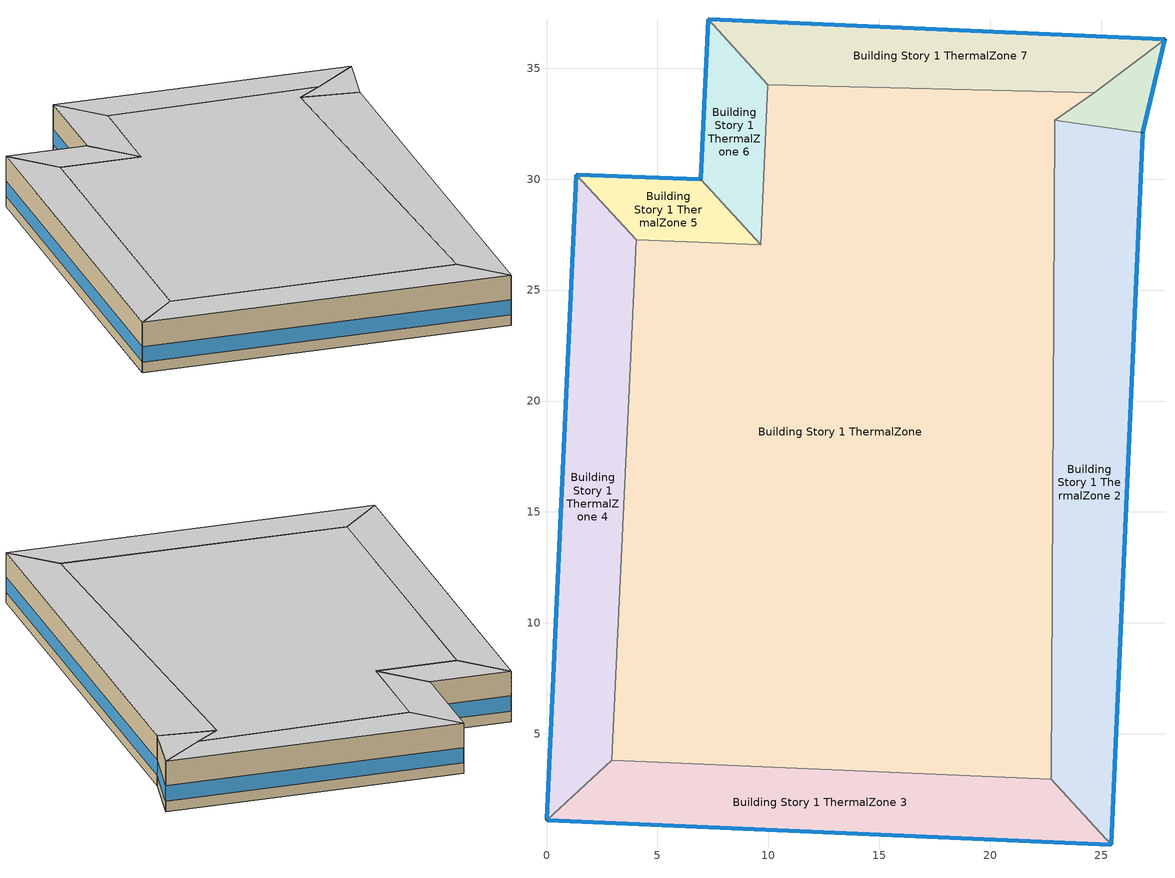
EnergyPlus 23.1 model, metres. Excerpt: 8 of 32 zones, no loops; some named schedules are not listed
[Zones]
Building Story 1 ThermalZone
 floor ground (Typical Insulated Carpeted 8in Slab Floor): 24.69,33.91 22.92,32.65 22.75,2.95 2.95,3.81 4.04,27.26 9.65,27.04 9.98,34.25 z0
 wall adiabatic (Typical Interior Wall): 22.92,32.65 24.69,33.91 9.98,34.25 9.65,27.04 4.04,27.26 2.95,3.81 22.75,2.95 22.92,32.65 z0:3.6
 ceiling adiabatic (Typical Interior Floor): 9.98,34.25 9.65,27.04 4.04,27.26 2.95,3.81 22.75,2.95 22.92,32.65 24.69,33.91 z3.6
Building Story 1 ThermalZone 1
 floor ground (Typical Insulated Carpeted 8in Slab Floor): 27.88,36.32 26.88,32.1 22.92,32.65 24.69,33.91 z0
 wall outside (Typical Insulated Steel Framed Exterior Wall R-12.99): 26.88,32.1 27.88,36.32 z0:3.6
 wall adiabatic (Typical Interior Wall): 27.88,36.32 24.69,33.91 22.92,32.65 26.88,32.1 z0:3.6
 window (U 0.55 SHGC 0.25): 26.88,32.12 27.88,36.29 z0.76:1.85
 ceiling adiabatic (Typical Interior Ceiling): 24.69,33.91 22.92,32.65 26.88,32.1 27.88,36.32 z3.6
Building Story 1 ThermalZone 2
 floor ground (Typical Insulated Carpeted 8in Slab Floor): 26.88,32.1 25.46,0 22.75,2.95 22.92,32.65 z0
 wall outside (Typical Insulated Steel Framed Exterior Wall R-12.99): 25.46,0 26.88,32.1 z0:3.6
 wall adiabatic (Typical Interior Wall): 26.88,32.1 22.92,32.65 22.75,2.95 25.46,0 z0:3.6
 window (U 0.55 SHGC 0.25): 25.46,0.03 26.88,32.07 z0.76:1.84
 ceiling adiabatic (Typical Interior Ceiling): 22.92,32.65 22.75,2.95 25.46,0 26.88,32.1 z3.6
Building Story 1 ThermalZone 3
 floor ground (Typical Insulated Carpeted 8in Slab Floor): 25.46,0 0,1.11 2.95,3.81 22.75,2.95 z0
 wall outside (Typical Insulated Steel Framed Exterior Wall R-12.99): 0,1.11 25.46,0 z0:3.6
 wall adiabatic (Typical Interior Wall): 25.46,0 22.75,2.95 2.95,3.81 0,1.11 z0:3.6
 window (U 0.55 SHGC 0.25): 0.03,1.11 25.43,0 z0.76:1.84
 ceiling adiabatic (Typical Interior Ceiling): 22.75,2.95 2.95,3.81 0,1.11 25.46,0 z3.6
Building Story 1 ThermalZone 4
 floor ground (Typical Insulated Carpeted 8in Slab Floor): 0,1.11 1.34,30.21 4.04,27.26 2.95,3.81 z0
 wall outside (Typical Insulated Steel Framed Exterior Wall R-12.99): 1.34,30.21 0,1.11 z0:3.6
 wall adiabatic (Typical Interior Wall): 0,1.11 2.95,3.81 4.04,27.26 1.34,30.21 z0:3.6
 window (U 0.55 SHGC 0.25): 1.34,30.18 0,1.14 z0.76:1.84
 ceiling adiabatic (Typical Interior Ceiling): 2.95,3.81 4.04,27.26 1.34,30.21 0,1.11 z3.6
Building Story 1 ThermalZone 5
 floor ground (Typical Insulated Carpeted 8in Slab Floor): 1.34,30.21 6.95,29.99 9.65,27.04 4.04,27.26 z0
 wall outside (Typical Insulated Steel Framed Exterior Wall R-12.99): 6.95,29.99 1.34,30.21 z0:3.6
 wall adiabatic (Typical Interior Wall): 1.34,30.21 4.04,27.26 9.65,27.04 6.95,29.99 z0:3.6
 window (U 0.55 SHGC 0.25): 6.92,29.99 1.37,30.21 z0.76:1.85
 ceiling adiabatic (Typical Interior Ceiling): 4.04,27.26 9.65,27.04 6.95,29.99 1.34,30.21 z3.6
Building Story 1 ThermalZone 6
 floor ground (Typical Insulated Carpeted 8in Slab Floor): 6.95,29.99 7.28,37.21 9.98,34.25 9.65,27.04 z0
 wall outside (Typical Insulated Steel Framed Exterior Wall R-12.99): 7.28,37.21 6.95,29.99 z0:3.6
 wall adiabatic (Typical Interior Wall): 6.95,29.99 9.65,27.04 9.98,34.25 7.28,37.21 z0:3.6
 window (U 0.55 SHGC 0.25): 7.28,37.18 6.95,30.01 z0.76:1.85
 ceiling adiabatic (Typical Interior Ceiling): 9.65,27.04 9.98,34.25 7.28,37.21 6.95,29.99 z3.6
Building Story 1 ThermalZone 7
 floor ground (Typical Insulated Carpeted 8in Slab Floor): 7.28,37.21 27.88,36.32 24.69,33.91 9.98,34.25 z0
 wall outside (Typical Insulated Steel Framed Exterior Wall R-12.99): 27.88,36.32 7.28,37.21 z0:3.6
 wall adiabatic (Typical Interior Wall): 7.28,37.21 9.98,34.25 24.69,33.91 27.88,36.32 z0:3.6
 window (U 0.55 SHGC 0.25): 27.86,36.32 7.31,37.2 z0.76:1.84
 ceiling adiabatic (Typical Interior Ceiling): 9.98,34.25 24.69,33.91 27.88,36.32 7.28,37.21 z3.6
[Building]
bld_38: Terrain=City
[Site:Location]
Jack Northrop Fld H_CA_USA: Latitude {deg}=41.3147; Longitude {deg}=-105.584; Time Zone {hr}=-8; Elevation {m}=21
[Site:GroundTemperature:FCfactorMethod]
18.8, 14.3, 13.6, 13.2, 13.3, 12.6, 15.3, 15.6, 17.7, 19.4, 19.7, 18.5
[Site:WaterMainsTemperature]
Calculation Method=Correlation; Annual Average Outdoor Air Temperature {C}=8.96667; Maximum Difference In Monthly Average Outdoor Air Temperatures {deltaC}=26.2
[SizingPeriod:DesignDay] Day of Month=21; Dry-Bulb Temperature Range Modifier Type=DefaultMultipliers; Humidity Condition Type=Wetbulb; Barometric Pressure {Pa}=98769; Rain Indicator=No; Snow Indicator=No; Daylight Saving Time Indicator=No; Begin Environment Reset Mode=FullResetAtBeginEnvironment
Name | Month | Day Type | Maximum Dry-Bulb Temperature {C} | Daily Dry-Bulb Temperature Range {deltaC} | Wetbulb or DewPoint at Maximum Dry-Bulb {C} | Wind Speed {m/s} | Wind Direction {deg} | Solar Model Indicator | ASHRAE Clear Sky Optical Depth for Beam Irradiance (taub) | ASHRAE Clear Sky Optical Depth for Diffuse Irradiance (taud) | Sky Clearness
Buffalo Niagara Intl Ap Ann Clg .4% Condns DB=>MWB 1 | 7 | SummerDesignDay | 30.3 | 9.3 | 21.8 | 5.7 | 240 | ASHRAETau | 0.462 | 2.001
Buffalo Niagara Intl Ap Ann Clg .4% Condns WB=>MDB 1 | 7 | SummerDesignDay | 27.8 | 9.3 | 23.8 | 5.7 | 240 | ASHRAETau | 0.462 | 2.001
Buffalo Niagara Intl Ap Ann Htg 99.6% Condns DB 1 | 1 | WinterDesignDay | -16.3 | 0 | -16.3 | 5.1 | 270 | ASHRAEClearSky |  |  | 0
[Material] Thermal Absorptance=0.9; Solar Absorptance=0.7
Name | Roughness | Thickness {m} | Conductivity {W/m-K} | Density {kg/m3} | Specific Heat {J/kg-K} | Visible Absorptance
100mm Normalweight concrete floor | MediumRough | 0.1016 | 2.31045 | 2322 | 832.557 | 0.7
25mm Stucco | Smooth | 0.0254 | 0.72 | 1856 | 840 | 0.7
5/8 in. Gypsum Board | MediumSmooth | 0.0159 | 0.16 | 800 | 1090 | 0.7
8 in. Normalweight Concrete Floor | MediumRough | 0.2032 | 2.31 | 2322 | 832 | 0.7
G01 13mm gypsum board | Smooth | 0.0127 | 0.160031 | 800.001 | 1090.73 | 0.5
[Material:NoMass] Roughness=Smooth; Thermal Absorptance=0.9; Solar Absorptance=0.7
Name | Thermal Resistance {m2-K/W} | Visible Absorptance
CP02 CARPET PAD; Typical Carpet Pad | 0.21648 | 0.8
Typical Insulation R-10.81 | 1.90342 | 0.7
[WindowMaterial:Gas]
Gap_1_W_0_0032: Gas Type=Air; Thickness {m}=0.0032
[WindowMaterial:Glazing] Optical Data Type=SpectralAverage; Infrared Transmittance at Normal Incidence=0; Back Side Infrared Hemispherical Emissivity=0.84; Conductivity {W/m-K}=1; Dirt Correction Factor for Solar and Visible Transmittance=1; Solar Diffusing=No
Name | Thickness {m} | Solar Transmittance at Normal Incidence | Front Side Solar Reflectance at Normal Incidence | Back Side Solar Reflectance at Normal Incidence | Visible Transmittance at Normal Incidence | Front Side Visible Reflectance at Normal Incidence | Back Side Visible Reflectance at Normal Incidence | Front Side Infrared Hemispherical Emissivity
Glass_2022F_LayerAvg | 0.0039 | 0.355897 | 0.394095 | 0.265645 | 0.677694 | 0.042734 | 0.05547 | 0.046
Glass_2175_LayerAvg | 0.0086 | 0.167758 | 0.217606 | 0.437978 | 0.416044 | 0.078729 | 0.10654 | 0.84
[Construction]
InteriorFurnishings 1: Std Wood 6inch 1
InteriorFurnishings 2: Std Wood 6inch 2
Typical Insulated Carpeted 8in Slab Floor: 8 in. Normalweight Concrete Floor, Typical Carpet Pad
Typical Insulated Steel Framed Exterior Wall R-12.99: 25mm Stucco, 5/8 in. Gypsum Board, Typical Insulation R-10.81, 5/8 in. Gypsum Board
Typical Interior Ceiling: CP02 CARPET PAD, 100mm Normalweight concrete floor
Typical Interior Floor: 100mm Normalweight concrete floor, CP02 CARPET PAD
Typical Interior Wall: G01 13mm gypsum board, G01 13mm gypsum board
U 0.55 SHGC 0.25: Glass_2175_LayerAvg, Gap_1_W_0_0032, Glass_2022F_LayerAvg
[Zone] Multiplier=1; Part of Total Floor Area=Yes
Building Story 1 ThermalZone; Building Story 1 ThermalZone 1; Building Story 1 ThermalZone 2; Building Story 1 ThermalZone 3; Building Story 1 ThermalZone 4; Building Story 1 ThermalZone 5; Building Story 1 ThermalZone 6; Building Story 1 ThermalZone 7
[Space] Space Type=Story Ground Blended Space Type
Name | Zone
Building Story 1 Space | Building Story 1 ThermalZone
Building Story 1 Space 1 | Building Story 1 ThermalZone 1
Building Story 1 Space 2 | Building Story 1 ThermalZone 2
Building Story 1 Space 3 | Building Story 1 ThermalZone 3
Building Story 1 Space 4 | Building Story 1 ThermalZone 4
Building Story 1 Space 5 | Building Story 1 ThermalZone 5
Building Story 1 Space 6 | Building Story 1 ThermalZone 6
Building Story 1 Space 7 | Building Story 1 ThermalZone 7
[SpaceList]
Story Ground Blended Space Type: Building Story 1 Space 1, Building Story 1 Space, Building Story 1 Space 7, Building Story 1 Space 6, Building Story 1 Space 5, Building Story 1 Space 3, Building Story 1 Space 4, Building Story 1 Space 2
[InternalMass]
Name | Construction | Zone or ZoneList | Space or SpaceList | Surface Area {m2}
Building Story 1 Space 1 Office OfficeLarge Data Center A  - Story Ground Mass; Building Story 1 Space 1 Office OfficeLarge Data Center C  - Story Ground Mass | InteriorFurnishings 1 | Building Story 1 ThermalZone 1 | Building Story 1 Space 1 | 0.0480295
Building Story 1 Space Office OfficeLarge Data Center A  - Story Ground Mass; Building Story 1 Space Office OfficeLarge Data Center C  - Story Ground Mass | InteriorFurnishings 1 | Building Story 1 ThermalZone | Building Story 1 Space | 3.1172
Building Story 1 Space 7 Office OfficeLarge Data Center A  - Story Ground Mass; Building Story 1 Space 7 Office OfficeLarge Data Center C  - Story Ground Mass | InteriorFurnishings 1 | Building Story 1 ThermalZone 7 | Building Story 1 Space 7 | 0.268321
Building Story 1 Space 6 Office OfficeLarge Data Center A  - Story Ground Mass; Building Story 1 Space 6 Office OfficeLarge Data Center C  - Story Ground Mass | InteriorFurnishings 1 | Building Story 1 ThermalZone 6 | Building Story 1 Space 6 | 0.115696
Building Story 1 Space 5 Office OfficeLarge Data Center A  - Story Ground Mass; Building Story 1 Space 5 Office OfficeLarge Data Center C  - Story Ground Mass | InteriorFurnishings 1 | Building Story 1 ThermalZone 5 | Building Story 1 Space 5 | 0.090012
Building Story 1 Space 3 Office OfficeLarge Data Center A  - Story Ground Mass; Building Story 1 Space 3 Office OfficeLarge Data Center C  - Story Ground Mass | InteriorFurnishings 1 | Building Story 1 ThermalZone 3 | Building Story 1 Space 3 | 0.361802
Building Story 1 Space 4 Office OfficeLarge Data Center A  - Story Ground Mass; Building Story 1 Space 4 Office OfficeLarge Data Center C  - Story Ground Mass | InteriorFurnishings 1 | Building Story 1 ThermalZone 4 | Building Story 1 Space 4 | 0.42076
Building Story 1 Space 2 Office OfficeLarge Data Center A  - Story Ground Mass; Building Story 1 Space 2 Office OfficeLarge Data Center C  - Story Ground Mass | InteriorFurnishings 1 | Building Story 1 ThermalZone 2 | Building Story 1 Space 2 | 0.589439
Building Story 1 Space 1 Office OfficeLarge Data Center B  - Story Ground Mass | InteriorFurnishings 1 | Building Story 1 ThermalZone 1 | Building Story 1 Space 1 | 0.159645
Building Story 1 Space Office OfficeLarge Data Center B  - Story Ground Mass | InteriorFurnishings 1 | Building Story 1 ThermalZone | Building Story 1 Space | 10.3612
Building Story 1 Space 7 Office OfficeLarge Data Center B  - Story Ground Mass | InteriorFurnishings 1 | Building Story 1 ThermalZone 7 | Building Story 1 Space 7 | 0.891871
Building Story 1 Space 6 Office OfficeLarge Data Center B  - Story Ground Mass | InteriorFurnishings 1 | Building Story 1 ThermalZone 6 | Building Story 1 Space 6 | 0.384563
Building Story 1 Space 5 Office OfficeLarge Data Center B  - Story Ground Mass | InteriorFurnishings 1 | Building Story 1 ThermalZone 5 | Building Story 1 Space 5 | 0.29919
Building Story 1 Space 3 Office OfficeLarge Data Center B  - Story Ground Mass | InteriorFurnishings 1 | Building Story 1 ThermalZone 3 | Building Story 1 Space 3 | 1.20259
Building Story 1 Space 4 Office OfficeLarge Data Center B  - Story Ground Mass | InteriorFurnishings 1 | Building Story 1 ThermalZone 4 | Building Story 1 Space 4 | 1.39856
Building Story 1 Space 2 Office OfficeLarge Data Center B  - Story Ground Mass | InteriorFurnishings 1 | Building Story 1 ThermalZone 2 | Building Story 1 Space 2 | 1.95923
Building Story 1 Space 1 Office OfficeLarge Main Data Center A  - Story Ground Mass; Building Story 1 Space 1 Office OfficeLarge Main Data Center C  - Story Ground Mass | InteriorFurnishings 1 | Building Story 1 ThermalZone 1 | Building Story 1 Space 1 | 0.086351
Building Story 1 Space Office OfficeLarge Main Data Center A  - Story Ground Mass; Building Story 1 Space Office OfficeLarge Main Data Center C  - Story Ground Mass | InteriorFurnishings 1 | Building Story 1 ThermalZone | Building Story 1 Space | 5.60433
Building Story 1 Space 7 Office OfficeLarge Main Data Center A  - Story Ground Mass; Building Story 1 Space 7 Office OfficeLarge Main Data Center C  - Story Ground Mass | InteriorFurnishings 1 | Building Story 1 ThermalZone 7 | Building Story 1 Space 7 | 0.482407
Building Story 1 Space 6 Office OfficeLarge Main Data Center A  - Story Ground Mass; Building Story 1 Space 6 Office OfficeLarge Main Data Center C  - Story Ground Mass | InteriorFurnishings 1 | Building Story 1 ThermalZone 6 | Building Story 1 Space 6 | 0.208007
Building Story 1 Space 5 Office OfficeLarge Main Data Center A  - Story Ground Mass; Building Story 1 Space 5 Office OfficeLarge Main Data Center C  - Story Ground Mass | InteriorFurnishings 1 | Building Story 1 ThermalZone 5 | Building Story 1 Space 5 | 0.16183
Building Story 1 Space 3 Office OfficeLarge Main Data Center A  - Story Ground Mass; Building Story 1 Space 3 Office OfficeLarge Main Data Center C  - Story Ground Mass | InteriorFurnishings 1 | Building Story 1 ThermalZone 3 | Building Story 1 Space 3 | 0.650474
Building Story 1 Space 4 Office OfficeLarge Main Data Center A  - Story Ground Mass; Building Story 1 Space 4 Office OfficeLarge Main Data Center C  - Story Ground Mass | InteriorFurnishings 1 | Building Story 1 ThermalZone 4 | Building Story 1 Space 4 | 0.756472
Building Story 1 Space 2 Office OfficeLarge Main Data Center A  - Story Ground Mass; Building Story 1 Space 2 Office OfficeLarge Main Data Center C  - Story Ground Mass | InteriorFurnishings 1 | Building Story 1 ThermalZone 2 | Building Story 1 Space 2 | 1.05974
Building Story 1 Space 1 Office OfficeLarge Main Data Center B  - Story Ground Mass | InteriorFurnishings 1 | Building Story 1 ThermalZone 1 | Building Story 1 Space 1 | 0.287021
Building Story 1 Space Office OfficeLarge Main Data Center B  - Story Ground Mass | InteriorFurnishings 1 | Building Story 1 ThermalZone | Building Story 1 Space | 18.6282
Building Story 1 Space 7 Office OfficeLarge Main Data Center B  - Story Ground Mass | InteriorFurnishings 1 | Building Story 1 ThermalZone 7 | Building Story 1 Space 7 | 1.60347
Building Story 1 Space 6 Office OfficeLarge Main Data Center B  - Story Ground Mass | InteriorFurnishings 1 | Building Story 1 ThermalZone 6 | Building Story 1 Space 6 | 0.691394
Building Story 1 Space 5 Office OfficeLarge Main Data Center B  - Story Ground Mass | InteriorFurnishings 1 | Building Story 1 ThermalZone 5 | Building Story 1 Space 5 | 0.537906
Building Story 1 Space 3 Office OfficeLarge Main Data Center B  - Story Ground Mass | InteriorFurnishings 1 | Building Story 1 ThermalZone 3 | Building Story 1 Space 3 | 2.1621
Building Story 1 Space 4 Office OfficeLarge Main Data Center B  - Story Ground Mass | InteriorFurnishings 1 | Building Story 1 ThermalZone 4 | Building Story 1 Space 4 | 2.51443
Building Story 1 Space 2 Office OfficeLarge Main Data Center B  - Story Ground Mass | InteriorFurnishings 1 | Building Story 1 ThermalZone 2 | Building Story 1 Space 2 | 3.52245
Building Story 1 Space 1 SecondarySchool Auditorium A  - Story Ground Mass; Building Story 1 Space 1 SecondarySchool Auditorium C  - Story Ground Mass | InteriorFurnishings 1 | Building Story 1 ThermalZone 1 | Building Story 1 Space 1 | 0.38628
Building Story 1 Space SecondarySchool Auditorium A  - Story Ground Mass; Building Story 1 Space SecondarySchool Auditorium C  - Story Ground Mass | InteriorFurnishings 1 | Building Story 1 ThermalZone | Building Story 1 Space | 25.0702
Building Story 1 Space 7 SecondarySchool Auditorium A  - Story Ground Mass; Building Story 1 Space 7 SecondarySchool Auditorium C  - Story Ground Mass | InteriorFurnishings 1 | Building Story 1 ThermalZone 7 | Building Story 1 Space 7 | 2.15799
Building Story 1 Space 6 SecondarySchool Auditorium A  - Story Ground Mass; Building Story 1 Space 6 SecondarySchool Auditorium C  - Story Ground Mass | InteriorFurnishings 1 | Building Story 1 ThermalZone 6 | Building Story 1 Space 6 | 0.930495
Building Story 1 Space 5 SecondarySchool Auditorium A  - Story Ground Mass; Building Story 1 Space 5 SecondarySchool Auditorium C  - Story Ground Mass | InteriorFurnishings 1 | Building Story 1 ThermalZone 5 | Building Story 1 Space 5 | 0.723926
Building Story 1 Space 3 SecondarySchool Auditorium A  - Story Ground Mass; Building Story 1 Space 3 SecondarySchool Auditorium C  - Story Ground Mass | InteriorFurnishings 1 | Building Story 1 ThermalZone 3 | Building Story 1 Space 3 | 2.90981
Building Story 1 Space 4 SecondarySchool Auditorium A  - Story Ground Mass; Building Story 1 Space 4 SecondarySchool Auditorium C  - Story Ground Mass | InteriorFurnishings 1 | Building Story 1 ThermalZone 4 | Building Story 1 Space 4 | 3.38398
Building Story 1 Space 2 SecondarySchool Auditorium A  - Story Ground Mass; Building Story 1 Space 2 SecondarySchool Auditorium C  - Story Ground Mass | InteriorFurnishings 1 | Building Story 1 ThermalZone 2 | Building Story 1 Space 2 | 4.74059
Building Story 1 Space 1 SecondarySchool Auditorium B  - Story Ground Mass | InteriorFurnishings 1 | Building Story 1 ThermalZone 1 | Building Story 1 Space 1 | 1.28395
Building Story 1 Space SecondarySchool Auditorium B  - Story Ground Mass | InteriorFurnishings 1 | Building Story 1 ThermalZone | Building Story 1 Space | 83.3308
Building Story 1 Space 7 SecondarySchool Auditorium B  - Story Ground Mass | InteriorFurnishings 1 | Building Story 1 ThermalZone 7 | Building Story 1 Space 7 | 7.17292
Building Story 1 Space 6 SecondarySchool Auditorium B  - Story Ground Mass | InteriorFurnishings 1 | Building Story 1 ThermalZone 6 | Building Story 1 Space 6 | 3.09287
Building Story 1 Space 5 SecondarySchool Auditorium B  - Story Ground Mass | InteriorFurnishings 1 | Building Story 1 ThermalZone 5 | Building Story 1 Space 5 | 2.40625
Building Story 1 Space 3 SecondarySchool Auditorium B  - Story Ground Mass | InteriorFurnishings 1 | Building Story 1 ThermalZone 3 | Building Story 1 Space 3 | 9.6719
Building Story 1 Space 4 SecondarySchool Auditorium B  - Story Ground Mass | InteriorFurnishings 1 | Building Story 1 ThermalZone 4 | Building Story 1 Space 4 | 11.248
Building Story 1 Space 2 SecondarySchool Auditorium B  - Story Ground Mass | InteriorFurnishings 1 | Building Story 1 ThermalZone 2 | Building Story 1 Space 2 | 15.7572
Building Story 1 Space 1 SecondarySchool Cafeteria A  - Story Ground Mass; Building Story 1 Space 1 SecondarySchool Cafeteria C  - Story Ground Mass | InteriorFurnishings 1 | Building Story 1 ThermalZone 1 | Building Story 1 Space 1 | 0.244491
Building Story 1 Space SecondarySchool Cafeteria A  - Story Ground Mass; Building Story 1 Space SecondarySchool Cafeteria C  - Story Ground Mass | InteriorFurnishings 1 | Building Story 1 ThermalZone | Building Story 1 Space | 15.8679
Building Story 1 Space 7 SecondarySchool Cafeteria A  - Story Ground Mass; Building Story 1 Space 7 SecondarySchool Cafeteria C  - Story Ground Mass | InteriorFurnishings 1 | Building Story 1 ThermalZone 7 | Building Story 1 Space 7 | 1.36587
Building Story 1 Space 6 SecondarySchool Cafeteria A  - Story Ground Mass; Building Story 1 Space 6 SecondarySchool Cafeteria C  - Story Ground Mass | InteriorFurnishings 1 | Building Story 1 ThermalZone 6 | Building Story 1 Space 6 | 0.588944
Building Story 1 Space 5 SecondarySchool Cafeteria A  - Story Ground Mass; Building Story 1 Space 5 SecondarySchool Cafeteria C  - Story Ground Mass | InteriorFurnishings 1 | Building Story 1 ThermalZone 5 | Building Story 1 Space 5 | 0.458199
Building Story 1 Space 3 SecondarySchool Cafeteria A  - Story Ground Mass; Building Story 1 Space 3 SecondarySchool Cafeteria C  - Story Ground Mass | InteriorFurnishings 1 | Building Story 1 ThermalZone 3 | Building Story 1 Space 3 | 1.84173
Building Story 1 Space 4 SecondarySchool Cafeteria A  - Story Ground Mass; Building Story 1 Space 4 SecondarySchool Cafeteria C  - Story Ground Mass | InteriorFurnishings 1 | Building Story 1 ThermalZone 4 | Building Story 1 Space 4 | 2.14185
Building Story 1 Space 2 SecondarySchool Cafeteria A  - Story Ground Mass; Building Story 1 Space 2 SecondarySchool Cafeteria C  - Story Ground Mass | InteriorFurnishings 1 | Building Story 1 ThermalZone 2 | Building Story 1 Space 2 | 3.0005
Building Story 1 Space 1 SecondarySchool Cafeteria B  - Story Ground Mass | InteriorFurnishings 1 | Building Story 1 ThermalZone 1 | Building Story 1 Space 1 | 0.812661
Building Story 1 Space SecondarySchool Cafeteria B  - Story Ground Mass | InteriorFurnishings 1 | Building Story 1 ThermalZone | Building Story 1 Space | 52.7431
Building Story 1 Space 7 SecondarySchool Cafeteria B  - Story Ground Mass | InteriorFurnishings 1 | Building Story 1 ThermalZone 7 | Building Story 1 Space 7 | 4.54
Building Story 1 Space 6 SecondarySchool Cafeteria B  - Story Ground Mass | InteriorFurnishings 1 | Building Story 1 ThermalZone 6 | Building Story 1 Space 6 | 1.95759
Building Story 1 Space 5 SecondarySchool Cafeteria B  - Story Ground Mass | InteriorFurnishings 1 | Building Story 1 ThermalZone 5 | Building Story 1 Space 5 | 1.523
Building Story 1 Space 3 SecondarySchool Cafeteria B  - Story Ground Mass | InteriorFurnishings 1 | Building Story 1 ThermalZone 3 | Building Story 1 Space 3 | 6.1217
Building Story 1 Space 4 SecondarySchool Cafeteria B  - Story Ground Mass | InteriorFurnishings 1 | Building Story 1 ThermalZone 4 | Building Story 1 Space 4 | 7.11927
Building Story 1 Space 2 SecondarySchool Cafeteria B  - Story Ground Mass | InteriorFurnishings 1 | Building Story 1 ThermalZone 2 | Building Story 1 Space 2 | 9.97332
Building Story 1 Space 1 SecondarySchool ComputerRoom A  - Story Ground Mass; Building Story 1 Space 1 SecondarySchool ComputerRoom C  - Story Ground Mass | InteriorFurnishings 1 | Building Story 1 ThermalZone 1 | Building Story 1 Space 1 | 0.373251
Building Story 1 Space SecondarySchool ComputerRoom A  - Story Ground Mass; Building Story 1 Space SecondarySchool ComputerRoom C  - Story Ground Mass | InteriorFurnishings 1 | Building Story 1 ThermalZone | Building Story 1 Space | 24.2246
Building Story 1 Space 7 SecondarySchool ComputerRoom A  - Story Ground Mass; Building Story 1 Space 7 SecondarySchool ComputerRoom C  - Story Ground Mass | InteriorFurnishings 1 | Building Story 1 ThermalZone 7 | Building Story 1 Space 7 | 2.0852
Building Story 1 Space 6 SecondarySchool ComputerRoom A  - Story Ground Mass; Building Story 1 Space 6 SecondarySchool ComputerRoom C  - Story Ground Mass | InteriorFurnishings 1 | Building Story 1 ThermalZone 6 | Building Story 1 Space 6 | 0.899109
Building Story 1 Space 5 SecondarySchool ComputerRoom A  - Story Ground Mass; Building Story 1 Space 5 SecondarySchool ComputerRoom C  - Story Ground Mass | InteriorFurnishings 1 | Building Story 1 ThermalZone 5 | Building Story 1 Space 5 | 0.699508
Building Story 1 Space 3 SecondarySchool ComputerRoom A  - Story Ground Mass; Building Story 1 Space 3 SecondarySchool ComputerRoom C  - Story Ground Mass | InteriorFurnishings 1 | Building Story 1 ThermalZone 3 | Building Story 1 Space 3 | 2.81166
Building Story 1 Space 4 SecondarySchool ComputerRoom A  - Story Ground Mass; Building Story 1 Space 4 SecondarySchool ComputerRoom C  - Story Ground Mass | InteriorFurnishings 1 | Building Story 1 ThermalZone 4 | Building Story 1 Space 4 | 3.26984
Building Story 1 Space 2 SecondarySchool ComputerRoom A  - Story Ground Mass; Building Story 1 Space 2 SecondarySchool ComputerRoom C  - Story Ground Mass | InteriorFurnishings 1 | Building Story 1 ThermalZone 2 | Building Story 1 Space 2 | 4.58069
Building Story 1 Space 1 SecondarySchool ComputerRoom B  - Story Ground Mass | InteriorFurnishings 1 | Building Story 1 ThermalZone 1 | Building Story 1 Space 1 | 1.24065
Building Story 1 Space SecondarySchool ComputerRoom B  - Story Ground Mass | InteriorFurnishings 1 | Building Story 1 ThermalZone | Building Story 1 Space | 80.52
Building Story 1 Space 7 SecondarySchool ComputerRoom B  - Story Ground Mass | InteriorFurnishings 1 | Building Story 1 ThermalZone 7 | Building Story 1 Space 7 | 6.93098
Building Story 1 Space 6 SecondarySchool ComputerRoom B  - Story Ground Mass | InteriorFurnishings 1 | Building Story 1 ThermalZone 6 | Building Story 1 Space 6 | 2.98854
Building Story 1 Space 5 SecondarySchool ComputerRoom B  - Story Ground Mass | InteriorFurnishings 1 | Building Story 1 ThermalZone 5 | Building Story 1 Space 5 | 2.32509
Building Story 1 Space 3 SecondarySchool ComputerRoom B  - Story Ground Mass | InteriorFurnishings 1 | Building Story 1 ThermalZone 3 | Building Story 1 Space 3 | 9.34566
Building Story 1 Space 4 SecondarySchool ComputerRoom B  - Story Ground Mass | InteriorFurnishings 1 | Building Story 1 ThermalZone 4 | Building Story 1 Space 4 | 10.8686
Building Story 1 Space 2 SecondarySchool ComputerRoom B  - Story Ground Mass | InteriorFurnishings 1 | Building Story 1 ThermalZone 2 | Building Story 1 Space 2 | 15.2257
Building Story 1 Space 1 SecondarySchool Gym A  - Story Ground Mass; Building Story 1 Space 1 SecondarySchool Gym C  - Story Ground Mass | InteriorFurnishings 1 | Building Story 1 ThermalZone 1 | Building Story 1 Space 1 | 0.23037
Building Story 1 Space SecondarySchool Gym A  - Story Ground Mass; Building Story 1 Space SecondarySchool Gym C  - Story Ground Mass | InteriorFurnishings 1 | Building Story 1 ThermalZone | Building Story 1 Space | 14.9514
Building Story 1 Space 7 SecondarySchool Gym A  - Story Ground Mass; Building Story 1 Space 7 SecondarySchool Gym C  - Story Ground Mass | InteriorFurnishings 1 | Building Story 1 ThermalZone 7 | Building Story 1 Space 7 | 1.28698
Building Story 1 Space 6 SecondarySchool Gym A  - Story Ground Mass; Building Story 1 Space 6 SecondarySchool Gym C  - Story Ground Mass | InteriorFurnishings 1 | Building Story 1 ThermalZone 6 | Building Story 1 Space 6 | 0.55493
Building Story 1 Space 5 SecondarySchool Gym A  - Story Ground Mass; Building Story 1 Space 5 SecondarySchool Gym C  - Story Ground Mass | InteriorFurnishings 1 | Building Story 1 ThermalZone 5 | Building Story 1 Space 5 | 0.431736
Building Story 1 Space 3 SecondarySchool Gym A  - Story Ground Mass; Building Story 1 Space 3 SecondarySchool Gym C  - Story Ground Mass | InteriorFurnishings 1 | Building Story 1 ThermalZone 3 | Building Story 1 Space 3 | 1.73536
Building Story 1 Space 4 SecondarySchool Gym A  - Story Ground Mass; Building Story 1 Space 4 SecondarySchool Gym C  - Story Ground Mass | InteriorFurnishings 1 | Building Story 1 ThermalZone 4 | Building Story 1 Space 4 | 2.01815
Building Story 1 Space 2 SecondarySchool Gym A  - Story Ground Mass; Building Story 1 Space 2 SecondarySchool Gym C  - Story Ground Mass | InteriorFurnishings 1 | Building Story 1 ThermalZone 2 | Building Story 1 Space 2 | 2.8272
Building Story 1 Space 1 SecondarySchool Gym A end_a - Story Ground Mass; Building Story 1 Space 1 SecondarySchool Gym C end_a - Story Ground Mass | InteriorFurnishings 1 | Building Story 1 ThermalZone 1 | Building Story 1 Space 1 | 0.39989
Building Story 1 Space SecondarySchool Gym A end_a - Story Ground Mass; Building Story 1 Space SecondarySchool Gym C end_a - Story Ground Mass | InteriorFurnishings 1 | Building Story 1 ThermalZone | Building Story 1 Space | 25.9535
Building Story 1 Space 7 SecondarySchool Gym A end_a - Story Ground Mass; Building Story 1 Space 7 SecondarySchool Gym C end_a - Story Ground Mass | InteriorFurnishings 1 | Building Story 1 ThermalZone 7 | Building Story 1 Space 7 | 2.23402
Building Story 1 Space 6 SecondarySchool Gym A end_a - Story Ground Mass; Building Story 1 Space 6 SecondarySchool Gym C end_a - Story Ground Mass | InteriorFurnishings 1 | Building Story 1 ThermalZone 6 | Building Story 1 Space 6 | 0.963278
Building Story 1 Space 5 SecondarySchool Gym A end_a - Story Ground Mass; Building Story 1 Space 5 SecondarySchool Gym C end_a - Story Ground Mass | InteriorFurnishings 1 | Building Story 1 ThermalZone 5 | Building Story 1 Space 5 | 0.749432
Building Story 1 Space 3 SecondarySchool Gym A end_a - Story Ground Mass; Building Story 1 Space 3 SecondarySchool Gym C end_a - Story Ground Mass | InteriorFurnishings 1 | Building Story 1 ThermalZone 3 | Building Story 1 Space 3 | 3.01233
Building Story 1 Space 4 SecondarySchool Gym A end_a - Story Ground Mass; Building Story 1 Space 4 SecondarySchool Gym C end_a - Story Ground Mass | InteriorFurnishings 1 | Building Story 1 ThermalZone 4 | Building Story 1 Space 4 | 3.50321
Building Story 1 Space 2 SecondarySchool Gym A end_a - Story Ground Mass; Building Story 1 Space 2 SecondarySchool Gym C end_a - Story Ground Mass | InteriorFurnishings 1 | Building Story 1 ThermalZone 2 | Building Story 1 Space 2 | 4.90762
Building Story 1 Space 1 SecondarySchool Gym B  - Story Ground Mass | InteriorFurnishings 1 | Building Story 1 ThermalZone 1 | Building Story 1 Space 1 | 0.765726
Building Story 1 Space SecondarySchool Gym B  - Story Ground Mass | InteriorFurnishings 1 | Building Story 1 ThermalZone | Building Story 1 Space | 49.6969
Building Story 1 Space 7 SecondarySchool Gym B  - Story Ground Mass | InteriorFurnishings 1 | Building Story 1 ThermalZone 7 | Building Story 1 Space 7 | 4.2778
Building Story 1 Space 6 SecondarySchool Gym B  - Story Ground Mass | InteriorFurnishings 1 | Building Story 1 ThermalZone 6 | Building Story 1 Space 6 | 1.84453
Building Story 1 Space 5 SecondarySchool Gym B  - Story Ground Mass | InteriorFurnishings 1 | Building Story 1 ThermalZone 5 | Building Story 1 Space 5 | 1.43504
Building Story 1 Space 3 SecondarySchool Gym B  - Story Ground Mass | InteriorFurnishings 1 | Building Story 1 ThermalZone 3 | Building Story 1 Space 3 | 5.76814
Building Story 1 Space 4 SecondarySchool Gym B  - Story Ground Mass | InteriorFurnishings 1 | Building Story 1 ThermalZone 4 | Building Story 1 Space 4 | 6.7081
Building Story 1 Space 2 SecondarySchool Gym B  - Story Ground Mass | InteriorFurnishings 1 | Building Story 1 ThermalZone 2 | Building Story 1 Space 2 | 9.39732
Building Story 1 Space 1 SecondarySchool Gym B end_a - Story Ground Mass | InteriorFurnishings 1 | Building Story 1 ThermalZone 1 | Building Story 1 Space 1 | 1.32919
Building Story 1 Space SecondarySchool Gym B end_a - Story Ground Mass | InteriorFurnishings 1 | Building Story 1 ThermalZone | Building Story 1 Space | 86.2667
Building Story 1 Space 7 SecondarySchool Gym B end_a - Story Ground Mass | InteriorFurnishings 1 | Building Story 1 ThermalZone 7 | Building Story 1 Space 7 | 7.42564
Building Story 1 Space 6 SecondarySchool Gym B end_a - Story Ground Mass | InteriorFurnishings 1 | Building Story 1 ThermalZone 6 | Building Story 1 Space 6 | 3.20183
Building Story 1 Space 5 SecondarySchool Gym B end_a - Story Ground Mass | InteriorFurnishings 1 | Building Story 1 ThermalZone 5 | Building Story 1 Space 5 | 2.49103
Building Story 1 Space 3 SecondarySchool Gym B end_a - Story Ground Mass | InteriorFurnishings 1 | Building Story 1 ThermalZone 3 | Building Story 1 Space 3 | 10.0127
Building Story 1 Space 4 SecondarySchool Gym B end_a - Story Ground Mass | InteriorFurnishings 1 | Building Story 1 ThermalZone 4 | Building Story 1 Space 4 | 11.6443
Building Story 1 Space 2 SecondarySchool Gym B end_a - Story Ground Mass | InteriorFurnishings 1 | Building Story 1 ThermalZone 2 | Building Story 1 Space 2 | 16.3124
Building Story 1 Space 1 SecondarySchool Kitchen A  - Story Ground Mass; Building Story 1 Space 1 SecondarySchool Kitchen C  - Story Ground Mass | InteriorFurnishings 1 | Building Story 1 ThermalZone 1 | Building Story 1 Space 1 | 0.0843072
Building Story 1 Space SecondarySchool Kitchen A  - Story Ground Mass; Building Story 1 Space SecondarySchool Kitchen C  - Story Ground Mass | InteriorFurnishings 1 | Building Story 1 ThermalZone | Building Story 1 Space | 5.47168
Building Story 1 Space 7 SecondarySchool Kitchen A  - Story Ground Mass; Building Story 1 Space 7 SecondarySchool Kitchen C  - Story Ground Mass | InteriorFurnishings 1 | Building Story 1 ThermalZone 7 | Building Story 1 Space 7 | 0.47099
Building Story 1 Space 6 SecondarySchool Kitchen A  - Story Ground Mass; Building Story 1 Space 6 SecondarySchool Kitchen C  - Story Ground Mass | InteriorFurnishings 1 | Building Story 1 ThermalZone 6 | Building Story 1 Space 6 | 0.203084
Building Story 1 Space 5 SecondarySchool Kitchen A  - Story Ground Mass; Building Story 1 Space 5 SecondarySchool Kitchen C  - Story Ground Mass | InteriorFurnishings 1 | Building Story 1 ThermalZone 5 | Building Story 1 Space 5 | 0.158
Building Story 1 Space 3 SecondarySchool Kitchen A  - Story Ground Mass; Building Story 1 Space 3 SecondarySchool Kitchen C  - Story Ground Mass | InteriorFurnishings 1 | Building Story 1 ThermalZone 3 | Building Story 1 Space 3 | 0.635078
Building Story 1 Space 4 SecondarySchool Kitchen A  - Story Ground Mass; Building Story 1 Space 4 SecondarySchool Kitchen C  - Story Ground Mass | InteriorFurnishings 1 | Building Story 1 ThermalZone 4 | Building Story 1 Space 4 | 0.738568
Building Story 1 Space 2 SecondarySchool Kitchen A  - Story Ground Mass; Building Story 1 Space 2 SecondarySchool Kitchen C  - Story Ground Mass | InteriorFurnishings 1 | Building Story 1 ThermalZone 2 | Building Story 1 Space 2 | 1.03465
Building Story 1 Space 1 SecondarySchool Kitchen B  - Story Ground Mass | InteriorFurnishings 1 | Building Story 1 ThermalZone 1 | Building Story 1 Space 1 | 0.280228
Building Story 1 Space SecondarySchool Kitchen B  - Story Ground Mass | InteriorFurnishings 1 | Building Story 1 ThermalZone | Building Story 1 Space | 18.1873
Building Story 1 Space 7 SecondarySchool Kitchen B  - Story Ground Mass | InteriorFurnishings 1 | Building Story 1 ThermalZone 7 | Building Story 1 Space 7 | 1.56552
Building Story 1 Space 6 SecondarySchool Kitchen B  - Story Ground Mass | InteriorFurnishings 1 | Building Story 1 ThermalZone 6 | Building Story 1 Space 6 | 0.67503
Building Story 1 Space 5 SecondarySchool Kitchen B  - Story Ground Mass | InteriorFurnishings 1 | Building Story 1 ThermalZone 5 | Building Story 1 Space 5 | 0.525174
Building Story 1 Space 3 SecondarySchool Kitchen B  - Story Ground Mass | InteriorFurnishings 1 | Building Story 1 ThermalZone 3 | Building Story 1 Space 3 | 2.11093
Building Story 1 Space 4 SecondarySchool Kitchen B  - Story Ground Mass | InteriorFurnishings 1 | Building Story 1 ThermalZone 4 | Building Story 1 Space 4 | 2.45492
Building Story 1 Space 2 SecondarySchool Kitchen B  - Story Ground Mass | InteriorFurnishings 1 | Building Story 1 ThermalZone 2 | Building Story 1 Space 2 | 3.43908
Building Story 1 Space 1 SecondarySchool Library A  - Story Ground Mass; Building Story 1 Space 1 SecondarySchool Library C  - Story Ground Mass | InteriorFurnishings 1 | Building Story 1 ThermalZone 1 | Building Story 1 Space 1 | 0.328798
Building Story 1 Space SecondarySchool Library A  - Story Ground Mass; Building Story 1 Space SecondarySchool Library C  - Story Ground Mass | InteriorFurnishings 1 | Building Story 1 ThermalZone | Building Story 1 Space | 21.3396
Building Story 1 Space 7 SecondarySchool Library A  - Story Ground Mass; Building Story 1 Space 7 SecondarySchool Library C  - Story Ground Mass | InteriorFurnishings 1 | Building Story 1 ThermalZone 7 | Building Story 1 Space 7 | 1.83686
Building Story 1 Space 6 SecondarySchool Library A  - Story Ground Mass; Building Story 1 Space 6 SecondarySchool Library C  - Story Ground Mass | InteriorFurnishings 1 | Building Story 1 ThermalZone 6 | Building Story 1 Space 6 | 0.792029
Building Story 1 Space 5 SecondarySchool Library A  - Story Ground Mass; Building Story 1 Space 5 SecondarySchool Library C  - Story Ground Mass | InteriorFurnishings 1 | Building Story 1 ThermalZone 5 | Building Story 1 Space 5 | 0.616199
Building Story 1 Space 3 SecondarySchool Library A  - Story Ground Mass; Building Story 1 Space 3 SecondarySchool Library C  - Story Ground Mass | InteriorFurnishings 1 | Building Story 1 ThermalZone 3 | Building Story 1 Space 3 | 2.4768
Building Story 1 Space 4 SecondarySchool Library A  - Story Ground Mass; Building Story 1 Space 4 SecondarySchool Library C  - Story Ground Mass | InteriorFurnishings 1 | Building Story 1 ThermalZone 4 | Building Story 1 Space 4 | 2.88041
Building Story 1 Space 2 SecondarySchool Library A  - Story Ground Mass; Building Story 1 Space 2 SecondarySchool Library C  - Story Ground Mass | InteriorFurnishings 1 | Building Story 1 ThermalZone 2 | Building Story 1 Space 2 | 4.03515
Building Story 1 Space 1 SecondarySchool Library B  - Story Ground Mass | InteriorFurnishings 1 | Building Story 1 ThermalZone 1 | Building Story 1 Space 1 | 1.09289
Building Story 1 Space SecondarySchool Library B  - Story Ground Mass | InteriorFurnishings 1 | Building Story 1 ThermalZone | Building Story 1 Space | 70.9304
Building Story 1 Space 7 SecondarySchool Library B  - Story Ground Mass | InteriorFurnishings 1 | Building Story 1 ThermalZone 7 | Building Story 1 Space 7 | 6.10552
Building Story 1 Space 6 SecondarySchool Library B  - Story Ground Mass | InteriorFurnishings 1 | Building Story 1 ThermalZone 6 | Building Story 1 Space 6 | 2.63262
Building Story 1 Space 5 SecondarySchool Library B  - Story Ground Mass | InteriorFurnishings 1 | Building Story 1 ThermalZone 5 | Building Story 1 Space 5 | 2.04818
Building Story 1 Space 3 SecondarySchool Library B  - Story Ground Mass | InteriorFurnishings 1 | Building Story 1 ThermalZone 3 | Building Story 1 Space 3 | 8.23263
Building Story 1 Space 4 SecondarySchool Library B  - Story Ground Mass | InteriorFurnishings 1 | Building Story 1 ThermalZone 4 | Building Story 1 Space 4 | 9.57418
Building Story 1 Space 2 SecondarySchool Library B  - Story Ground Mass | InteriorFurnishings 1 | Building Story 1 ThermalZone 2 | Building Story 1 Space 2 | 13.4124
Building Story 1 Space 1 SecondarySchool Lobby A  - Story Ground Mass; Building Story 1 Space 1 SecondarySchool Lobby C  - Story Ground Mass; Building Story 1 Space 1 SecondarySchool Restroom A  - Story Ground Mass; Building Story 1 Space 1 SecondarySchool Restroom C  - Story Ground Mass | InteriorFurnishings 1 | Building Story 1 ThermalZone 1 | Building Story 1 Space 1 | 0.164016
Building Story 1 Space SecondarySchool Lobby A  - Story Ground Mass; Building Story 1 Space SecondarySchool Lobby C  - Story Ground Mass; Building Story 1 Space SecondarySchool Restroom A  - Story Ground Mass; Building Story 1 Space SecondarySchool Restroom C  - Story Ground Mass | InteriorFurnishings 1 | Building Story 1 ThermalZone | Building Story 1 Space | 10.6449
Building Story 1 Space 7 SecondarySchool Lobby A  - Story Ground Mass; Building Story 1 Space 7 SecondarySchool Lobby C  - Story Ground Mass; Building Story 1 Space 7 SecondarySchool Restroom A  - Story Ground Mass; Building Story 1 Space 7 SecondarySchool Restroom C  - Story Ground Mass | InteriorFurnishings 1 | Building Story 1 ThermalZone 7 | Building Story 1 Space 7 | 0.916289
Building Story 1 Space 6 SecondarySchool Lobby A  - Story Ground Mass; Building Story 1 Space 6 SecondarySchool Lobby C  - Story Ground Mass; Building Story 1 Space 6 SecondarySchool Restroom A  - Story Ground Mass; Building Story 1 Space 6 SecondarySchool Restroom C  - Story Ground Mass | InteriorFurnishings 1 | Building Story 1 ThermalZone 6 | Building Story 1 Space 6 | 0.395091
Building Story 1 Space 5 SecondarySchool Lobby A  - Story Ground Mass; Building Story 1 Space 5 SecondarySchool Lobby C  - Story Ground Mass; Building Story 1 Space 5 SecondarySchool Restroom A  - Story Ground Mass; Building Story 1 Space 5 SecondarySchool Restroom C  - Story Ground Mass | InteriorFurnishings 1 | Building Story 1 ThermalZone 5 | Building Story 1 Space 5 | 0.307381
Building Story 1 Space 3 SecondarySchool Lobby A  - Story Ground Mass; Building Story 1 Space 3 SecondarySchool Lobby C  - Story Ground Mass; Building Story 1 Space 3 SecondarySchool Restroom A  - Story Ground Mass; Building Story 1 Space 3 SecondarySchool Restroom C  - Story Ground Mass | InteriorFurnishings 1 | Building Story 1 ThermalZone 3 | Building Story 1 Space 3 | 1.23552
Building Story 1 Space 4 SecondarySchool Lobby A  - Story Ground Mass; Building Story 1 Space 4 SecondarySchool Lobby C  - Story Ground Mass; Building Story 1 Space 4 SecondarySchool Restroom A  - Story Ground Mass; Building Story 1 Space 4 SecondarySchool Restroom C  - Story Ground Mass | InteriorFurnishings 1 | Building Story 1 ThermalZone 4 | Building Story 1 Space 4 | 1.43685
Building Story 1 Space 2 SecondarySchool Lobby A  - Story Ground Mass; Building Story 1 Space 2 SecondarySchool Lobby C  - Story Ground Mass; Building Story 1 Space 2 SecondarySchool Restroom A  - Story Ground Mass; Building Story 1 Space 2 SecondarySchool Restroom C  - Story Ground Mass | InteriorFurnishings 1 | Building Story 1 ThermalZone 2 | Building Story 1 Space 2 | 2.01287
Building Story 1 Space 1 SecondarySchool Lobby B  - Story Ground Mass; Building Story 1 Space 1 SecondarySchool Restroom B  - Story Ground Mass | InteriorFurnishings 1 | Building Story 1 ThermalZone 1 | Building Story 1 Space 1 | 0.545171
Building Story 1 Space SecondarySchool Lobby B  - Story Ground Mass; Building Story 1 Space SecondarySchool Restroom B  - Story Ground Mass | InteriorFurnishings 1 | Building Story 1 ThermalZone | Building Story 1 Space | 35.3825
Building Story 1 Space 7 SecondarySchool Lobby B  - Story Ground Mass; Building Story 1 Space 7 SecondarySchool Restroom B  - Story Ground Mass | InteriorFurnishings 1 | Building Story 1 ThermalZone 7 | Building Story 1 Space 7 | 3.04564
Building Story 1 Space 6 SecondarySchool Lobby B  - Story Ground Mass; Building Story 1 Space 6 SecondarySchool Restroom B  - Story Ground Mass | InteriorFurnishings 1 | Building Story 1 ThermalZone 6 | Building Story 1 Space 6 | 1.31324
Building Story 1 Space 5 SecondarySchool Lobby B  - Story Ground Mass; Building Story 1 Space 5 SecondarySchool Restroom B  - Story Ground Mass | InteriorFurnishings 1 | Building Story 1 ThermalZone 5 | Building Story 1 Space 5 | 1.0217
Building Story 1 Space 3 SecondarySchool Lobby B  - Story Ground Mass; Building Story 1 Space 3 SecondarySchool Restroom B  - Story Ground Mass | InteriorFurnishings 1 | Building Story 1 ThermalZone 3 | Building Story 1 Space 3 | 4.10672
Building Story 1 Space 4 SecondarySchool Lobby B  - Story Ground Mass; Building Story 1 Space 4 SecondarySchool Restroom B  - Story Ground Mass | InteriorFurnishings 1 | Building Story 1 ThermalZone 4 | Building Story 1 Space 4 | 4.77593
Building Story 1 Space 2 SecondarySchool Lobby B  - Story Ground Mass; Building Story 1 Space 2 SecondarySchool Restroom B  - Story Ground Mass | InteriorFurnishings 1 | Building Story 1 ThermalZone 2 | Building Story 1 Space 2 | 6.69057
Building Story 1 Space 1 SecondarySchool Mechanical A  - Story Ground Mass; Building Story 1 Space 1 SecondarySchool Mechanical C  - Story Ground Mass | InteriorFurnishings 1 | Building Story 1 ThermalZone 1 | Building Story 1 Space 1 | 0.267484
Building Story 1 Space SecondarySchool Mechanical A  - Story Ground Mass; Building Story 1 Space SecondarySchool Mechanical C  - Story Ground Mass | InteriorFurnishings 1 | Building Story 1 ThermalZone | Building Story 1 Space | 17.3601
Building Story 1 Space 7 SecondarySchool Mechanical A  - Story Ground Mass; Building Story 1 Space 7 SecondarySchool Mechanical C  - Story Ground Mass | InteriorFurnishings 1 | Building Story 1 ThermalZone 7 | Building Story 1 Space 7 | 1.49432
Building Story 1 Space 6 SecondarySchool Mechanical A  - Story Ground Mass; Building Story 1 Space 6 SecondarySchool Mechanical C  - Story Ground Mass | InteriorFurnishings 1 | Building Story 1 ThermalZone 6 | Building Story 1 Space 6 | 0.644331
Building Story 1 Space 5 SecondarySchool Mechanical A  - Story Ground Mass; Building Story 1 Space 5 SecondarySchool Mechanical C  - Story Ground Mass | InteriorFurnishings 1 | Building Story 1 ThermalZone 5 | Building Story 1 Space 5 | 0.50129
Building Story 1 Space 3 SecondarySchool Mechanical A  - Story Ground Mass; Building Story 1 Space 3 SecondarySchool Mechanical C  - Story Ground Mass | InteriorFurnishings 1 | Building Story 1 ThermalZone 3 | Building Story 1 Space 3 | 2.01493
Building Story 1 Space 4 SecondarySchool Mechanical A  - Story Ground Mass; Building Story 1 Space 4 SecondarySchool Mechanical C  - Story Ground Mass | InteriorFurnishings 1 | Building Story 1 ThermalZone 4 | Building Story 1 Space 4 | 2.34327
Building Story 1 Space 2 SecondarySchool Mechanical A  - Story Ground Mass; Building Story 1 Space 2 SecondarySchool Mechanical C  - Story Ground Mass | InteriorFurnishings 1 | Building Story 1 ThermalZone 2 | Building Story 1 Space 2 | 3.28267
Building Story 1 Space 1 SecondarySchool Mechanical B  - Story Ground Mass | InteriorFurnishings 1 | Building Story 1 ThermalZone 1 | Building Story 1 Space 1 | 0.889087
Building Story 1 Space SecondarySchool Mechanical B  - Story Ground Mass | InteriorFurnishings 1 | Building Story 1 ThermalZone | Building Story 1 Space | 57.7033
Building Story 1 Space 7 SecondarySchool Mechanical B  - Story Ground Mass | InteriorFurnishings 1 | Building Story 1 ThermalZone 7 | Building Story 1 Space 7 | 4.96696
Building Story 1 Space 6 SecondarySchool Mechanical B  - Story Ground Mass | InteriorFurnishings 1 | Building Story 1 ThermalZone 6 | Building Story 1 Space 6 | 2.14169
Building Story 1 Space 5 SecondarySchool Mechanical B  - Story Ground Mass | InteriorFurnishings 1 | Building Story 1 ThermalZone 5 | Building Story 1 Space 5 | 1.66623
Building Story 1 Space 3 SecondarySchool Mechanical B  - Story Ground Mass | InteriorFurnishings 1 | Building Story 1 ThermalZone 3 | Building Story 1 Space 3 | 6.69741
Building Story 1 Space 4 SecondarySchool Mechanical B  - Story Ground Mass | InteriorFurnishings 1 | Building Story 1 ThermalZone 4 | Building Story 1 Space 4 | 7.78879
Building Story 1 Space 2 SecondarySchool Mechanical B  - Story Ground Mass | InteriorFurnishings 1 | Building Story 1 ThermalZone 2 | Building Story 1 Space 2 | 10.9113
Building Story 1 Space 1 SecondarySchool Office A  - Story Ground Mass; Building Story 1 Space 1 SecondarySchool Office C  - Story Ground Mass | InteriorFurnishings 1 | Building Story 1 ThermalZone 1 | Building Story 1 Space 1 | 0.416171
Building Story 1 Space SecondarySchool Office A  - Story Ground Mass; Building Story 1 Space SecondarySchool Office C  - Story Ground Mass | InteriorFurnishings 1 | Building Story 1 ThermalZone | Building Story 1 Space | 27.0102
Building Story 1 Space 7 SecondarySchool Office A  - Story Ground Mass; Building Story 1 Space 7 SecondarySchool Office C  - Story Ground Mass | InteriorFurnishings 1 | Building Story 1 ThermalZone 7 | Building Story 1 Space 7 | 2.32498
Building Story 1 Space 6 SecondarySchool Office A  - Story Ground Mass; Building Story 1 Space 6 SecondarySchool Office C  - Story Ground Mass | InteriorFurnishings 1 | Building Story 1 ThermalZone 6 | Building Story 1 Space 6 | 1.0025
Building Story 1 Space 5 SecondarySchool Office A  - Story Ground Mass; Building Story 1 Space 5 SecondarySchool Office C  - Story Ground Mass | InteriorFurnishings 1 | Building Story 1 ThermalZone 5 | Building Story 1 Space 5 | 0.779944
Building Story 1 Space 3 SecondarySchool Office A  - Story Ground Mass; Building Story 1 Space 3 SecondarySchool Office C  - Story Ground Mass | InteriorFurnishings 1 | Building Story 1 ThermalZone 3 | Building Story 1 Space 3 | 3.13498
Building Story 1 Space 4 SecondarySchool Office A  - Story Ground Mass; Building Story 1 Space 4 SecondarySchool Office C  - Story Ground Mass | InteriorFurnishings 1 | Building Story 1 ThermalZone 4 | Building Story 1 Space 4 | 3.64584
Building Story 1 Space 2 SecondarySchool Office A  - Story Ground Mass; Building Story 1 Space 2 SecondarySchool Office C  - Story Ground Mass | InteriorFurnishings 1 | Building Story 1 ThermalZone 2 | Building Story 1 Space 2 | 5.10743
Building Story 1 Space 1 SecondarySchool Office B  - Story Ground Mass | InteriorFurnishings 1 | Building Story 1 ThermalZone 1 | Building Story 1 Space 1 | 1.38331
Building Story 1 Space SecondarySchool Office B  - Story Ground Mass | InteriorFurnishings 1 | Building Story 1 ThermalZone | Building Story 1 Space | 89.779
Building Story 1 Space 7 SecondarySchool Office B  - Story Ground Mass | InteriorFurnishings 1 | Building Story 1 ThermalZone 7 | Building Story 1 Space 7 | 7.72797
Building Story 1 Space 6 SecondarySchool Office B  - Story Ground Mass | InteriorFurnishings 1 | Building Story 1 ThermalZone 6 | Building Story 1 Space 6 | 3.33219
Building Story 1 Space 5 SecondarySchool Office B  - Story Ground Mass | InteriorFurnishings 1 | Building Story 1 ThermalZone 5 | Building Story 1 Space 5 | 2.59245
Building Story 1 Space 3 SecondarySchool Office B  - Story Ground Mass | InteriorFurnishings 1 | Building Story 1 ThermalZone 3 | Building Story 1 Space 3 | 10.4203
Building Story 1 Space 4 SecondarySchool Office B  - Story Ground Mass | InteriorFurnishings 1 | Building Story 1 ThermalZone 4 | Building Story 1 Space 4 | 12.1184
Building Story 1 Space 2 SecondarySchool Office B  - Story Ground Mass | InteriorFurnishings 1 | Building Story 1 ThermalZone 2 | Building Story 1 Space 2 | 16.9765
Building Story 1 Space Mass | InteriorFurnishings 2 | Building Story 1 ThermalZone | Building Story 1 Space | 1103.43
Building Story 1 Space 1 Mass | InteriorFurnishings 2 | Building Story 1 ThermalZone 1 | Building Story 1 Space 1 | 17.0016
Building Story 1 Space 2 Mass | InteriorFurnishings 2 | Building Story 1 ThermalZone 2 | Building Story 1 Space 2 | 208.651
Building Story 1 Space 3 Mass | InteriorFurnishings 2 | Building Story 1 ThermalZone 3 | Building Story 1 Space 3 | 128.071
Building Story 1 Space 4 Mass | InteriorFurnishings 2 | Building Story 1 ThermalZone 4 | Building Story 1 Space 4 | 148.941
Building Story 1 Space 5 Mass | InteriorFurnishings 2 | Building Story 1 ThermalZone 5 | Building Story 1 Space 5 | 31.8626
Building Story 1 Space 6 Mass | InteriorFurnishings 2 | Building Story 1 ThermalZone 6 | Building Story 1 Space 6 | 40.9545
Building Story 1 Space 7 Mass | InteriorFurnishings 2 | Building Story 1 ThermalZone 7 | Building Story 1 Space 7 | 94.981
[Lights] Zone or ZoneList or Space or SpaceList=Story Ground Blended Space Type; Design Level Calculation Method=Watts/Area; Return Air Fraction=0; Fraction Visible=0.2; Fraction Replaceable=1
Name | Schedule | Watts per Zone Floor Area {W/m2} | Fraction Radiant
Office OfficeLarge Data Center Lights 1 | OfficeLarge BLDG_LIGHT_SCH_2013 | 0.132749 | 0.7
Office OfficeLarge Main Data Center Lights 1 | OfficeLarge BLDG_LIGHT_SCH_2013 | 0.238666 | 0.7
SecondarySchool Auditorium Lights 1 | SchoolSecondary BLDG_LIGHT_SCH_2013 | 0.820262 | 0.37
SecondarySchool Cafeteria Lights 1 | SchoolSecondary BLDG_LIGHT_SCH_2013 | 0.535655 | 0.37
SecondarySchool ComputerRoom Lights 1 | SchoolSecondary BLDG_LIGHT_CLASSROOM_SCH_2013 | 1.56003 | 0.37
SecondarySchool Gym Lights 1 | SchoolSecondary BLDG_LIGHT_GYM_SCH_2013 | 1.52954 | 0.37
SecondarySchool Kitchen Lights 1 | SchoolSecondary BLDG_LIGHT_SCH_2013 | 0.343842 | 0.37
SecondarySchool Library Lights 1 | SchoolSecondary BLDG_LIGHT_LIBRARY_SCH_2013 | 1.31882 | 0.37
SecondarySchool Lobby Lights 1 | SchoolSecondary BLDG_LIGHT_LOBBYFLR1_SCH_2013 | 0.497551 | 0.37
SecondarySchool Mechanical Lights 1 | SchoolSecondary BLDG_LIGHT_MECHANICAL_SCH_2013 | 0.378666 | 0.37
SecondarySchool Office Lights 1 | SchoolSecondary BLDG_LIGHT_OFFICE_SCH_2013 | 1.55706 | 0.37
SecondarySchool Restroom Lights 1 | SchoolSecondary BLDG_LIGHT_BATH_SCH_2013 | 0.541778 | 0.37
[People] Zone or ZoneList or Space or SpaceList=Story Ground Blended Space Type; Number of People Calculation Method=People/Area; Fraction Radiant=0.3; Activity Level Schedule=SchoolSecondary ACTIVITY_SCH; Enable ASHRAE 55 Comfort Warnings=Yes; Mean Radiant Temperature Calculation Type=ZoneAveraged; Work Efficiency Schedule=Work Efficiency Schedule; Clothing Insulation Schedule=Clothing Schedule; Air Velocity Schedule=Air Velocity Schedule; Thermal Comfort Model 1 Type=Fanger
Name | Number of People Schedule | People per Floor Area {person/m2}
SecondarySchool Auditorium People 1 | SchoolSecondary BLDG_OCC_SCH_Auditorium | 0.1953
SecondarySchool Cafeteria People 1 | SchoolSecondary BLDG_OCC_SCH_Cafeteria | 0.0824085
SecondarySchool ComputerRoom People 1 | SchoolSecondary BLDG_OCC_SCH_Extend | 0.044033
SecondarySchool Gym People 1 | SchoolSecondary BLDG_OCC_SCH_Gym | 0.063731
SecondarySchool Kitchen People 1 | SchoolSecondary BLDG_OCC_SCH | 0.00432787
SecondarySchool Library People 1 | SchoolSecondary BLDG_OCC_SCH | 0.0110825
SecondarySchool Office People 1 | SchoolSecondary BLDG_OCC_SCH_Offices | 0.00701376
[Daylighting:Controls] Lighting Control Type=Stepped; Minimum Input Power Fraction for Continuous or ContinuousOff Dimming Control=0.3; Minimum Light Output Fraction for Continuous or ContinuousOff Dimming Control=0.2; Number of Stepped Control Steps=3; Probability Lighting will be Reset When Needed in Manual Stepped Control=1; Glare Calculation Azimuth Angle of View Direction Clockwise from Zone y-Axis {deg}=-0; Maximum Allowable Discomfort Glare Index=22; Illuminance Setpoint at Reference Point 1 {lux}=538; Illuminance Setpoint at Reference Point 2 {lux}=538
Name | Zone or Space | Glare Calculation Daylighting Reference Point | Daylighting Reference Point 1 | Fraction of Lights Controlled by Reference Point 1 | Daylighting Reference Point 2 | Fraction of Lights Controlled by Reference Point 2
Building Story 1 ThermalZone 2 DaylightingControls | Building Story 1 ThermalZone 2 | Building Story 1 Space 2 Daylt Sensor 1 | Building Story 1 Space 2 Daylt Sensor 1 | 0.553 | Building Story 1 Space 2 Daylt Sensor 2 | 0.436
Building Story 1 ThermalZone 3 DaylightingControls | Building Story 1 ThermalZone 3 | Building Story 1 Space 3 Daylt Sensor 1 | Building Story 1 Space 3 Daylt Sensor 1 | 0.681 | Building Story 1 Space 3 Daylt Sensor 2 | 0.318
Building Story 1 ThermalZone 4 DaylightingControls | Building Story 1 ThermalZone 4 | Building Story 1 Space 4 Daylt Sensor 1 | Building Story 1 Space 4 Daylt Sensor 1 | 0.676 | Building Story 1 Space 4 Daylt Sensor 2 | 0.323
Building Story 1 ThermalZone 7 DaylightingControls | Building Story 1 ThermalZone 7 | Building Story 1 Space 7 Daylt Sensor 1 | Building Story 1 Space 7 Daylt Sensor 1 | 0.722 | Building Story 1 Space 7 Daylt Sensor 2 | 0.277
[Exterior:Lights] Control Option=AstronomicalClock
Name | Schedule | Design Level {W}
Building Facades | Schedule Ruleset 1 | 598.938
Main Entries | Schedule Ruleset 2 | 240
Other Doors | Schedule Ruleset 2 | 173.719
Parking Areas and Drives | Schedule Ruleset 2 | 3654.73
